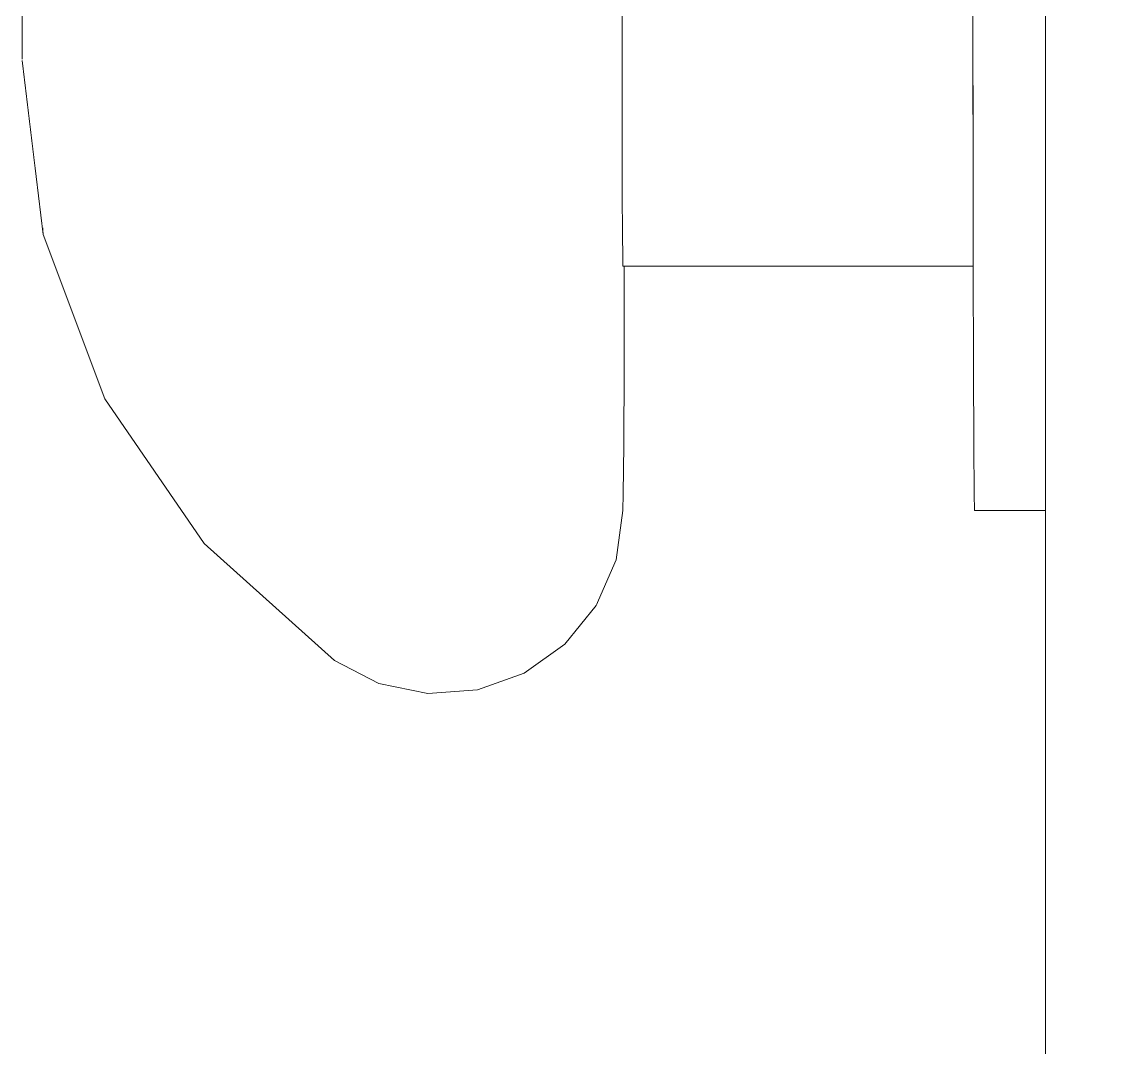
# Model space of a CAD drawing. Header units: metres. Extents: x -0.7 to 10.5, y -2 to 12.8.
# Drawn here: x 7.24817 to 7.27071, y 2.179 to 2.2 of the extents above; entities that cross this region are included whole.
import ezdxf

# ---------------------------------------------------------------- set-up
doc = ezdxf.new("R2010")
doc.units = ezdxf.units.M
doc.header["$MEASUREMENT"] = 0
doc.linetypes.add('Xref_Alzado 1$0$Wipeout_Contour', pattern=[1000, 0, -1000])
doc.layers.add('Xref_Alzado 1$0$Interior - Mobiliario', color=7, linetype='Continuous')
doc.layers.add('Xref_Alzado 1$0$Interior - Mobiliario _Pen_No__81', color=7, linetype='Continuous', lineweight=13, true_color=0x6a6a6a)

# ---------------------------------------------------------------- blocks, each defined once
blk = doc.blocks.new('Xref_Alzado 1$0$Section Element_140')
at = {"color": 254, "linetype": 'Xref_Alzado 1$0$Wipeout_Contour', "lineweight": 0, "ltscale": 43868.623645}
blk.add_wipeout([(-10778.451, -2630), (-10776.291, -2630), (-10776.291, -1170), (-10778.451, -1170)], dxfattribs=at).dxf.layer = 'Xref_Alzado 1$0$Interior - Mobiliario'
at = {"color": 254, "linetype": 'Xref_Alzado 1$0$Wipeout_Contour', "lineweight": 0, "ltscale": 43931.242018}
blk.add_wipeout([(-10799.405, -2000), (-10798.988, -2000), (-10798.987, -1998.874), (-10799.405, -1999.797)], dxfattribs=at).dxf.layer = 'Xref_Alzado 1$0$Interior - Mobiliario'
at = {"color": 254, "linetype": 'Xref_Alzado 1$0$Wipeout_Contour', "lineweight": 0, "ltscale": 43931.427476}
blk.add_wipeout([(-10799.405, -2000.203), (-10798.987, -2001.126), (-10798.988, -2000), (-10799.405, -2000)], dxfattribs=at).dxf.layer = 'Xref_Alzado 1$0$Interior - Mobiliario'
at = {"layer": 'Xref_Alzado 1$0$Interior - Mobiliario _Pen_No__81', "color": 251, "linetype": 'Continuous', "lineweight": 13, "true_color": 0x6a6a6a}
blk.add_line((-10799.405, -1999.797), (-10799.405, -2000), dxfattribs=at)
at = {"color": 254, "linetype": 'Xref_Alzado 1$0$Wipeout_Contour', "lineweight": 0, "ltscale": 43927.559184}
blk.add_wipeout([(-10798.988, -2000), (-10797.734, -2000), (-10797.733, -1998.004), (-10798.987, -1998.874)], dxfattribs=at).dxf.layer = 'Xref_Alzado 1$0$Interior - Mobiliario'
at = {"color": 254, "linetype": 'Xref_Alzado 1$0$Wipeout_Contour', "lineweight": 0, "ltscale": 43931.960837}
blk.add_wipeout([(-10799.405, -2000.392), (-10798.986, -2002.175), (-10798.987, -2001.126), (-10799.405, -2000.203)], dxfattribs=at).dxf.layer = 'Xref_Alzado 1$0$Interior - Mobiliario'
at = {"layer": 'Xref_Alzado 1$0$Interior - Mobiliario _Pen_No__81', "color": 251, "linetype": 'Continuous', "lineweight": 13, "true_color": 0x6a6a6a}
blk.add_line((-10799.405, -2000), (-10799.405, -2000.203), dxfattribs=at)
at = {"color": 254, "linetype": 'Xref_Alzado 1$0$Wipeout_Contour', "lineweight": 0, "ltscale": 43932.403545}
blk.add_wipeout([(-10799.405, -2000.555), (-10798.983, -2003.076), (-10798.986, -2002.175), (-10799.405, -2000.392)], dxfattribs=at).dxf.layer = 'Xref_Alzado 1$0$Interior - Mobiliario'
at = {"layer": 'Xref_Alzado 1$0$Interior - Mobiliario _Pen_No__81', "color": 251, "linetype": 'Continuous', "lineweight": 13, "true_color": 0x6a6a6a}
blk.add_line((-10799.405, -2000.203), (-10799.405, -2000.392), dxfattribs=at)
at = {"color": 254, "linetype": 'Xref_Alzado 1$0$Wipeout_Contour', "lineweight": 0, "ltscale": 43932.756569}
blk.add_wipeout([(-10799.404, -2000.679), (-10798.98, -2003.767), (-10798.983, -2003.076), (-10799.405, -2000.555)], dxfattribs=at).dxf.layer = 'Xref_Alzado 1$0$Interior - Mobiliario'
at = {"layer": 'Xref_Alzado 1$0$Interior - Mobiliario _Pen_No__81', "color": 251, "linetype": 'Continuous', "lineweight": 13, "true_color": 0x6a6a6a}
blk.add_line((-10799.405, -2000.392), (-10799.405, -2000.555), dxfattribs=at)
at = {"color": 254, "linetype": 'Xref_Alzado 1$0$Wipeout_Contour', "lineweight": 0, "ltscale": 43933.00402}
blk.add_wipeout([(-10799.403, -2000.758), (-10798.977, -2004.202), (-10798.98, -2003.767), (-10799.404, -2000.679)], dxfattribs=at).dxf.layer = 'Xref_Alzado 1$0$Interior - Mobiliario'
at = {"color": 254, "linetype": 'Xref_Alzado 1$0$Wipeout_Contour', "lineweight": 0, "ltscale": 43933.132721}
blk.add_wipeout([(-10799.403, -2000.785), (-10798.973, -2004.35), (-10798.977, -2004.202), (-10799.403, -2000.758)], dxfattribs=at).dxf.layer = 'Xref_Alzado 1$0$Interior - Mobiliario'
at = {"layer": 'Xref_Alzado 1$0$Interior - Mobiliario _Pen_No__81', "color": 251, "linetype": 'Continuous', "lineweight": 13, "true_color": 0x6a6a6a}
for p, q in [((-10799.405, -2000.555), (-10799.404, -2000.679)), ((-10799.404, -2000.679), (-10799.403, -2000.758))]:
    blk.add_line(p, q, dxfattribs=at)
at = {"color": 254, "linetype": 'Xref_Alzado 1$0$Wipeout_Contour', "lineweight": 0, "ltscale": 43928.537389}
blk.add_wipeout([(-10798.987, -2001.126), (-10797.733, -2001.996), (-10797.734, -2000), (-10798.988, -2000)], dxfattribs=at).dxf.layer = 'Xref_Alzado 1$0$Interior - Mobiliario'
at = {"color": 254, "linetype": 'Xref_Alzado 1$0$Wipeout_Contour', "lineweight": 0, "ltscale": 43920.799363}
blk.add_wipeout([(-10797.734, -2000), (-10795.717, -2000), (-10795.715, -1997.237), (-10797.733, -1998.004)], dxfattribs=at).dxf.layer = 'Xref_Alzado 1$0$Interior - Mobiliario'
at = {"color": 254, "linetype": 'Xref_Alzado 1$0$Wipeout_Contour', "lineweight": 0, "ltscale": 43929.655734}
blk.add_wipeout([(-10798.986, -2002.175), (-10797.731, -2003.855), (-10797.733, -2001.996), (-10798.987, -2001.126)], dxfattribs=at).dxf.layer = 'Xref_Alzado 1$0$Interior - Mobiliario'
at = {"color": 254, "linetype": 'Xref_Alzado 1$0$Wipeout_Contour', "lineweight": 0, "ltscale": 43930.646274}
blk.add_wipeout([(-10798.983, -2003.076), (-10797.726, -2005.452), (-10797.731, -2003.855), (-10798.986, -2002.175)], dxfattribs=at).dxf.layer = 'Xref_Alzado 1$0$Interior - Mobiliario'
at = {"color": 254, "linetype": 'Xref_Alzado 1$0$Wipeout_Contour', "lineweight": 0, "ltscale": 43922.431694}
blk.add_wipeout([(-10797.733, -2001.996), (-10795.715, -2002.763), (-10795.717, -2000), (-10797.734, -2000)], dxfattribs=at).dxf.layer = 'Xref_Alzado 1$0$Interior - Mobiliario'
at = {"color": 254, "linetype": 'Xref_Alzado 1$0$Wipeout_Contour', "lineweight": 0, "ltscale": 43931.448408}
blk.add_wipeout([(-10798.98, -2003.767), (-10797.721, -2006.678), (-10797.726, -2005.452), (-10798.983, -2003.076)], dxfattribs=at).dxf.layer = 'Xref_Alzado 1$0$Interior - Mobiliario'
at = {"color": 254, "linetype": 'Xref_Alzado 1$0$Wipeout_Contour', "lineweight": 0, "ltscale": 43911.319335}
blk.add_wipeout([(-10795.717, -2000), (-10793.051, -2000), (-10793.049, -1996.617), (-10795.715, -1997.237)], dxfattribs=at).dxf.layer = 'Xref_Alzado 1$0$Interior - Mobiliario'
at = {"color": 254, "linetype": 'Xref_Alzado 1$0$Wipeout_Contour', "lineweight": 0, "ltscale": 43932.01037}
blk.add_wipeout([(-10798.977, -2004.202), (-10797.715, -2007.448), (-10797.721, -2006.678), (-10798.98, -2003.767)], dxfattribs=at).dxf.layer = 'Xref_Alzado 1$0$Interior - Mobiliario'
at = {"color": 254, "linetype": 'Xref_Alzado 1$0$Wipeout_Contour', "lineweight": 0, "ltscale": 43932.295825}
blk.add_wipeout([(-10798.973, -2004.35), (-10797.708, -2007.711), (-10797.715, -2007.448), (-10798.977, -2004.202)], dxfattribs=at).dxf.layer = 'Xref_Alzado 1$0$Interior - Mobiliario'
at = {"layer": 'Xref_Alzado 1$0$Interior - Mobiliario _Pen_No__81', "color": 251, "linetype": 'Continuous', "lineweight": 13, "true_color": 0x6a6a6a}
blk.add_line((-10799.403, -2000.785), (-10798.973, -2004.35), dxfattribs=at)
at = {"color": 254, "linetype": 'Xref_Alzado 1$0$Wipeout_Contour', "lineweight": 0, "ltscale": 43924.110999}
blk.add_wipeout([(-10797.731, -2003.855), (-10795.712, -2005.337), (-10795.715, -2002.763), (-10797.733, -2001.996)], dxfattribs=at).dxf.layer = 'Xref_Alzado 1$0$Interior - Mobiliario'
at = {"color": 254, "linetype": 'Xref_Alzado 1$0$Wipeout_Contour', "lineweight": 0, "ltscale": 43913.491931}
blk.add_wipeout([(-10795.715, -2002.763), (-10793.049, -2003.383), (-10793.051, -2000), (-10795.717, -2000)], dxfattribs=at).dxf.layer = 'Xref_Alzado 1$0$Interior - Mobiliario'
at = {"color": 254, "linetype": 'Xref_Alzado 1$0$Wipeout_Contour', "lineweight": 0, "ltscale": 43925.607964}
blk.add_wipeout([(-10797.726, -2005.452), (-10795.706, -2007.548), (-10795.712, -2005.337), (-10797.731, -2003.855)], dxfattribs=at).dxf.layer = 'Xref_Alzado 1$0$Interior - Mobiliario'
at = {"color": 254, "linetype": 'Xref_Alzado 1$0$Wipeout_Contour', "lineweight": 0, "ltscale": 43904.134497}
blk.add_wipeout([(-10793.051, -2000), (-10792.146, -2000), (-10792.144, -1996.496), (-10793.049, -1996.617)], dxfattribs=at).dxf.layer = 'Xref_Alzado 1$0$Interior - Mobiliario'
at = {"color": 254, "linetype": 'Xref_Alzado 1$0$Wipeout_Contour', "lineweight": 0, "ltscale": 43926.822389}
blk.add_wipeout([(-10797.721, -2006.678), (-10795.698, -2009.245), (-10795.706, -2007.548), (-10797.726, -2005.452)], dxfattribs=at).dxf.layer = 'Xref_Alzado 1$0$Interior - Mobiliario'
at = {"color": 254, "linetype": 'Xref_Alzado 1$0$Wipeout_Contour', "lineweight": 0, "ltscale": 43915.652758}
blk.add_wipeout([(-10795.712, -2005.337), (-10793.045, -2006.536), (-10793.049, -2003.383), (-10795.715, -2002.763)], dxfattribs=at).dxf.layer = 'Xref_Alzado 1$0$Interior - Mobiliario'
at = {"color": 254, "linetype": 'Xref_Alzado 1$0$Wipeout_Contour', "lineweight": 0, "ltscale": 43927.672428}
blk.add_wipeout([(-10797.715, -2007.448), (-10795.69, -2010.311), (-10795.698, -2009.245), (-10797.721, -2006.678)], dxfattribs=at).dxf.layer = 'Xref_Alzado 1$0$Interior - Mobiliario'
at = {"color": 254, "linetype": 'Xref_Alzado 1$0$Wipeout_Contour', "lineweight": 0, "ltscale": 43906.631731}
blk.add_wipeout([(-10793.049, -2003.383), (-10792.144, -2003.504), (-10792.146, -2000), (-10793.051, -2000)], dxfattribs=at).dxf.layer = 'Xref_Alzado 1$0$Interior - Mobiliario'
at = {"color": 254, "linetype": 'Xref_Alzado 1$0$Wipeout_Contour', "lineweight": 0, "ltscale": 43928.101264}
blk.add_wipeout([(-10797.708, -2007.711), (-10795.68, -2010.675), (-10795.69, -2010.311), (-10797.715, -2007.448)], dxfattribs=at).dxf.layer = 'Xref_Alzado 1$0$Interior - Mobiliario'
at = {"layer": 'Xref_Alzado 1$0$Interior - Mobiliario _Pen_No__81', "color": 251, "linetype": 'Continuous', "lineweight": 13, "true_color": 0x6a6a6a}
blk.add_line((-10798.973, -2004.35), (-10797.708, -2007.711), dxfattribs=at)
at = {"color": 254, "linetype": 'Xref_Alzado 1$0$Wipeout_Contour', "lineweight": 0, "ltscale": 43900.356264}
blk.add_wipeout([(-10792.146, -2000), (-10791.148, -2000), (-10791.146, -1996.443), (-10792.144, -1996.496)], dxfattribs=at).dxf.layer = 'Xref_Alzado 1$0$Interior - Mobiliario'
at = {"color": 254, "linetype": 'Xref_Alzado 1$0$Wipeout_Contour', "lineweight": 0, "ltscale": 43917.581522}
blk.add_wipeout([(-10795.706, -2007.548), (-10793.038, -2009.243), (-10793.045, -2006.536), (-10795.712, -2005.337)], dxfattribs=at).dxf.layer = 'Xref_Alzado 1$0$Interior - Mobiliario'
at = {"color": 254, "linetype": 'Xref_Alzado 1$0$Wipeout_Contour', "lineweight": 0, "ltscale": 43909.048024}
blk.add_wipeout([(-10793.045, -2006.536), (-10792.139, -2006.769), (-10792.144, -2003.504), (-10793.049, -2003.383)], dxfattribs=at).dxf.layer = 'Xref_Alzado 1$0$Interior - Mobiliario'
at = {"color": 254, "linetype": 'Xref_Alzado 1$0$Wipeout_Contour', "lineweight": 0, "ltscale": 43919.146757}
blk.add_wipeout([(-10795.698, -2009.245), (-10793.029, -2011.321), (-10793.038, -2009.243), (-10795.706, -2007.548)], dxfattribs=at).dxf.layer = 'Xref_Alzado 1$0$Interior - Mobiliario'
at = {"color": 254, "linetype": 'Xref_Alzado 1$0$Wipeout_Contour', "lineweight": 0, "ltscale": 43902.924045}
blk.add_wipeout([(-10792.144, -2003.504), (-10791.146, -2003.557), (-10791.148, -2000), (-10792.146, -2000)], dxfattribs=at).dxf.layer = 'Xref_Alzado 1$0$Interior - Mobiliario'
at = {"color": 254, "linetype": 'Xref_Alzado 1$0$Wipeout_Contour', "lineweight": 0, "ltscale": 43920.241604}
blk.add_wipeout([(-10795.69, -2010.311), (-10793.018, -2012.626), (-10793.029, -2011.321), (-10795.698, -2009.245)], dxfattribs=at).dxf.layer = 'Xref_Alzado 1$0$Interior - Mobiliario'
at = {"color": 254, "linetype": 'Xref_Alzado 1$0$Wipeout_Contour', "lineweight": 0, "ltscale": 43896.385158}
blk.add_wipeout([(-10791.148, -2000), (-10790.13, -2000), (-10790.129, -1996.462), (-10791.146, -1996.443)], dxfattribs=at).dxf.layer = 'Xref_Alzado 1$0$Interior - Mobiliario'
at = {"color": 254, "linetype": 'Xref_Alzado 1$0$Wipeout_Contour', "lineweight": 0, "ltscale": 43911.205348}
blk.add_wipeout([(-10793.038, -2009.243), (-10792.132, -2009.573), (-10792.139, -2006.769), (-10793.045, -2006.536)], dxfattribs=at).dxf.layer = 'Xref_Alzado 1$0$Interior - Mobiliario'
at = {"color": 254, "linetype": 'Xref_Alzado 1$0$Wipeout_Contour', "lineweight": 0, "ltscale": 43920.792027}
blk.add_wipeout([(-10795.68, -2010.675), (-10793.006, -2013.072), (-10793.018, -2012.626), (-10795.69, -2010.311)], dxfattribs=at).dxf.layer = 'Xref_Alzado 1$0$Interior - Mobiliario'
at = {"layer": 'Xref_Alzado 1$0$Interior - Mobiliario _Pen_No__81', "color": 251, "linetype": 'Continuous', "lineweight": 13, "true_color": 0x6a6a6a}
blk.add_line((-10797.708, -2007.711), (-10795.68, -2010.675), dxfattribs=at)
at = {"color": 254, "linetype": 'Xref_Alzado 1$0$Wipeout_Contour', "lineweight": 0, "ltscale": 43905.401394}
blk.add_wipeout([(-10792.139, -2006.769), (-10791.141, -2006.871), (-10791.146, -2003.557), (-10792.144, -2003.504)], dxfattribs=at).dxf.layer = 'Xref_Alzado 1$0$Interior - Mobiliario'
at = {"color": 254, "linetype": 'Xref_Alzado 1$0$Wipeout_Contour', "lineweight": 0, "ltscale": 43912.955414}
blk.add_wipeout([(-10793.029, -2011.321), (-10792.123, -2011.724), (-10792.132, -2009.573), (-10793.038, -2009.243)], dxfattribs=at).dxf.layer = 'Xref_Alzado 1$0$Interior - Mobiliario'
at = {"color": 254, "linetype": 'Xref_Alzado 1$0$Wipeout_Contour', "lineweight": 0, "ltscale": 43898.969138}
blk.add_wipeout([(-10791.146, -2003.557), (-10790.129, -2003.538), (-10790.13, -2000), (-10791.148, -2000)], dxfattribs=at).dxf.layer = 'Xref_Alzado 1$0$Interior - Mobiliario'
at = {"color": 254, "linetype": 'Xref_Alzado 1$0$Wipeout_Contour', "lineweight": 0, "ltscale": 43907.613268}
blk.add_wipeout([(-10792.132, -2009.573), (-10791.134, -2009.717), (-10791.141, -2006.871), (-10792.139, -2006.769)], dxfattribs=at).dxf.layer = 'Xref_Alzado 1$0$Interior - Mobiliario'
at = {"color": 254, "linetype": 'Xref_Alzado 1$0$Wipeout_Contour', "lineweight": 0, "ltscale": 43914.177587}
blk.add_wipeout([(-10793.018, -2012.626), (-10792.111, -2013.076), (-10792.123, -2011.724), (-10793.029, -2011.321)], dxfattribs=at).dxf.layer = 'Xref_Alzado 1$0$Interior - Mobiliario'
at = {"color": 254, "linetype": 'Xref_Alzado 1$0$Wipeout_Contour', "lineweight": 0, "ltscale": 43892.518128}
blk.add_wipeout([(-10790.13, -2000), (-10789.169, -2000), (-10789.168, -1996.551), (-10790.129, -1996.462)], dxfattribs=at).dxf.layer = 'Xref_Alzado 1$0$Interior - Mobiliario'
at = {"color": 254, "linetype": 'Xref_Alzado 1$0$Wipeout_Contour', "lineweight": 0, "ltscale": 43901.458756}
blk.add_wipeout([(-10791.141, -2006.871), (-10790.124, -2006.835), (-10790.129, -2003.538), (-10791.146, -2003.557)], dxfattribs=at).dxf.layer = 'Xref_Alzado 1$0$Interior - Mobiliario'
at = {"color": 254, "linetype": 'Xref_Alzado 1$0$Wipeout_Contour', "lineweight": 0, "ltscale": 43909.407533}
blk.add_wipeout([(-10792.123, -2011.724), (-10791.124, -2011.901), (-10791.134, -2009.717), (-10792.132, -2009.573)], dxfattribs=at).dxf.layer = 'Xref_Alzado 1$0$Interior - Mobiliario'
at = {"color": 254, "linetype": 'Xref_Alzado 1$0$Wipeout_Contour', "lineweight": 0, "ltscale": 43914.788064}
blk.add_wipeout([(-10793.006, -2013.072), (-10792.099, -2013.538), (-10792.111, -2013.076), (-10793.018, -2012.626)], dxfattribs=at).dxf.layer = 'Xref_Alzado 1$0$Interior - Mobiliario'
at = {"layer": 'Xref_Alzado 1$0$Interior - Mobiliario _Pen_No__81', "color": 251, "linetype": 'Continuous', "lineweight": 13, "true_color": 0x6a6a6a}
blk.add_line((-10795.68, -2010.675), (-10793.006, -2013.072), dxfattribs=at)
at = {"color": 254, "linetype": 'Xref_Alzado 1$0$Wipeout_Contour', "lineweight": 0, "ltscale": 43895.055876}
blk.add_wipeout([(-10790.129, -2003.538), (-10789.168, -2003.449), (-10789.169, -2000), (-10790.13, -2000)], dxfattribs=at).dxf.layer = 'Xref_Alzado 1$0$Interior - Mobiliario'
at = {"color": 254, "linetype": 'Xref_Alzado 1$0$Wipeout_Contour', "lineweight": 0, "ltscale": 43903.681592}
blk.add_wipeout([(-10791.134, -2009.717), (-10790.117, -2009.666), (-10790.124, -2006.835), (-10791.141, -2006.871)], dxfattribs=at).dxf.layer = 'Xref_Alzado 1$0$Interior - Mobiliario'
at = {"color": 254, "linetype": 'Xref_Alzado 1$0$Wipeout_Contour', "lineweight": 0, "ltscale": 43910.660323}
blk.add_wipeout([(-10792.111, -2013.076), (-10791.113, -2013.274), (-10791.124, -2011.901), (-10792.123, -2011.724)], dxfattribs=at).dxf.layer = 'Xref_Alzado 1$0$Interior - Mobiliario'
at = {"color": 254, "linetype": 'Xref_Alzado 1$0$Wipeout_Contour', "lineweight": 0, "ltscale": 43889.035759}
blk.add_wipeout([(-10789.169, -2000), (-10788.335, -2000), (-10788.334, -1996.703), (-10789.168, -1996.551)], dxfattribs=at).dxf.layer = 'Xref_Alzado 1$0$Interior - Mobiliario'
at = {"color": 254, "linetype": 'Xref_Alzado 1$0$Wipeout_Contour', "lineweight": 0, "ltscale": 43897.508069}
blk.add_wipeout([(-10790.124, -2006.835), (-10789.163, -2006.663), (-10789.168, -2003.449), (-10790.129, -2003.538)], dxfattribs=at).dxf.layer = 'Xref_Alzado 1$0$Interior - Mobiliario'
at = {"color": 254, "linetype": 'Xref_Alzado 1$0$Wipeout_Contour', "lineweight": 0, "ltscale": 43905.484733}
blk.add_wipeout([(-10791.124, -2011.901), (-10790.107, -2011.838), (-10790.117, -2009.666), (-10791.134, -2009.717)], dxfattribs=at).dxf.layer = 'Xref_Alzado 1$0$Interior - Mobiliario'
at = {"color": 254, "linetype": 'Xref_Alzado 1$0$Wipeout_Contour', "lineweight": 0, "ltscale": 43911.285138}
blk.add_wipeout([(-10792.099, -2013.538), (-10791.101, -2013.742), (-10791.113, -2013.274), (-10792.111, -2013.076)], dxfattribs=at).dxf.layer = 'Xref_Alzado 1$0$Interior - Mobiliario'
at = {"layer": 'Xref_Alzado 1$0$Interior - Mobiliario _Pen_No__81', "color": 251, "linetype": 'Continuous', "lineweight": 13, "true_color": 0x6a6a6a}
blk.add_line((-10793.006, -2013.072), (-10792.099, -2013.538), dxfattribs=at)
at = {"color": 254, "linetype": 'Xref_Alzado 1$0$Wipeout_Contour', "lineweight": 0, "ltscale": 43891.478743}
blk.add_wipeout([(-10789.168, -2003.449), (-10788.334, -2003.297), (-10788.335, -2000), (-10789.169, -2000)], dxfattribs=at).dxf.layer = 'Xref_Alzado 1$0$Interior - Mobiliario'
at = {"color": 254, "linetype": 'Xref_Alzado 1$0$Wipeout_Contour', "lineweight": 0, "ltscale": 43899.697471}
blk.add_wipeout([(-10790.117, -2009.666), (-10789.156, -2009.423), (-10789.163, -2006.663), (-10790.124, -2006.835)], dxfattribs=at).dxf.layer = 'Xref_Alzado 1$0$Interior - Mobiliario'
at = {"color": 254, "linetype": 'Xref_Alzado 1$0$Wipeout_Contour', "lineweight": 0, "ltscale": 43906.743654}
blk.add_wipeout([(-10791.113, -2013.274), (-10790.096, -2013.204), (-10790.107, -2011.838), (-10791.124, -2011.901)], dxfattribs=at).dxf.layer = 'Xref_Alzado 1$0$Interior - Mobiliario'
at = {"color": 254, "linetype": 'Xref_Alzado 1$0$Wipeout_Contour', "lineweight": 0, "ltscale": 43893.846589}
blk.add_wipeout([(-10789.163, -2006.663), (-10788.33, -2006.368), (-10788.334, -2003.297), (-10789.168, -2003.449)], dxfattribs=at).dxf.layer = 'Xref_Alzado 1$0$Interior - Mobiliario'
at = {"color": 254, "linetype": 'Xref_Alzado 1$0$Wipeout_Contour', "lineweight": 0, "ltscale": 43901.473537}
blk.add_wipeout([(-10790.107, -2011.838), (-10789.147, -2011.541), (-10789.156, -2009.423), (-10790.117, -2009.666)], dxfattribs=at).dxf.layer = 'Xref_Alzado 1$0$Interior - Mobiliario'
at = {"color": 254, "linetype": 'Xref_Alzado 1$0$Wipeout_Contour', "lineweight": 0, "ltscale": 43907.371181}
blk.add_wipeout([(-10791.101, -2013.742), (-10790.084, -2013.67), (-10790.096, -2013.204), (-10791.113, -2013.274)], dxfattribs=at).dxf.layer = 'Xref_Alzado 1$0$Interior - Mobiliario'
at = {"layer": 'Xref_Alzado 1$0$Interior - Mobiliario _Pen_No__81', "color": 251, "linetype": 'Continuous', "lineweight": 13, "true_color": 0x6a6a6a}
blk.add_line((-10792.099, -2013.538), (-10791.101, -2013.742), dxfattribs=at)
at = {"color": 254, "linetype": 'Xref_Alzado 1$0$Wipeout_Contour', "lineweight": 0, "ltscale": 43888.501948}
blk.add_wipeout([(-10788.334, -2003.297), (-10787.689, -2003.092), (-10787.69, -2000), (-10788.335, -2000)], dxfattribs=at).dxf.layer = 'Xref_Alzado 1$0$Interior - Mobiliario'
at = {"color": 254, "linetype": 'Xref_Alzado 1$0$Wipeout_Contour', "lineweight": 0, "ltscale": 43895.960627}
blk.add_wipeout([(-10789.156, -2009.423), (-10788.323, -2009.006), (-10788.33, -2006.368), (-10789.163, -2006.663)], dxfattribs=at).dxf.layer = 'Xref_Alzado 1$0$Interior - Mobiliario'
at = {"color": 254, "linetype": 'Xref_Alzado 1$0$Wipeout_Contour', "lineweight": 0, "ltscale": 43902.713743}
blk.add_wipeout([(-10790.096, -2013.204), (-10789.136, -2012.872), (-10789.147, -2011.541), (-10790.107, -2011.838)], dxfattribs=at).dxf.layer = 'Xref_Alzado 1$0$Interior - Mobiliario'
at = {"color": 254, "linetype": 'Xref_Alzado 1$0$Wipeout_Contour', "lineweight": 0, "ltscale": 43890.744783}
blk.add_wipeout([(-10788.33, -2006.368), (-10787.685, -2005.973), (-10787.689, -2003.092), (-10788.334, -2003.297)], dxfattribs=at).dxf.layer = 'Xref_Alzado 1$0$Interior - Mobiliario'
at = {"color": 254, "linetype": 'Xref_Alzado 1$0$Wipeout_Contour', "lineweight": 0, "ltscale": 43897.675613}
blk.add_wipeout([(-10789.147, -2011.541), (-10788.314, -2011.031), (-10788.323, -2009.006), (-10789.156, -2009.423)], dxfattribs=at).dxf.layer = 'Xref_Alzado 1$0$Interior - Mobiliario'
at = {"color": 254, "linetype": 'Xref_Alzado 1$0$Wipeout_Contour', "lineweight": 0, "ltscale": 43903.332781}
blk.add_wipeout([(-10790.084, -2013.67), (-10789.124, -2013.326), (-10789.136, -2012.872), (-10790.096, -2013.204)], dxfattribs=at).dxf.layer = 'Xref_Alzado 1$0$Interior - Mobiliario'
at = {"layer": 'Xref_Alzado 1$0$Interior - Mobiliario _Pen_No__81', "color": 251, "linetype": 'Continuous', "lineweight": 13, "true_color": 0x6a6a6a}
blk.add_line((-10791.101, -2013.742), (-10790.084, -2013.67), dxfattribs=at)
at = {"color": 254, "linetype": 'Xref_Alzado 1$0$Wipeout_Contour', "lineweight": 0, "ltscale": 43886.345421}
blk.add_wipeout([(-10787.689, -2003.092), (-10787.28, -2002.85), (-10787.282, -2000), (-10787.69, -2000)], dxfattribs=at).dxf.layer = 'Xref_Alzado 1$0$Interior - Mobiliario'
at = {"color": 254, "linetype": 'Xref_Alzado 1$0$Wipeout_Contour', "lineweight": 0, "ltscale": 43892.747111}
blk.add_wipeout([(-10788.323, -2009.006), (-10787.678, -2008.447), (-10787.685, -2005.973), (-10788.33, -2006.368)], dxfattribs=at).dxf.layer = 'Xref_Alzado 1$0$Interior - Mobiliario'
at = {"color": 254, "linetype": 'Xref_Alzado 1$0$Wipeout_Contour', "lineweight": 0, "ltscale": 43898.873442}
blk.add_wipeout([(-10789.136, -2012.872), (-10788.303, -2012.303), (-10788.314, -2011.031), (-10789.147, -2011.541)], dxfattribs=at).dxf.layer = 'Xref_Alzado 1$0$Interior - Mobiliario'
at = {"color": 254, "linetype": 'Xref_Alzado 1$0$Wipeout_Contour', "lineweight": 0, "ltscale": 43883.21973}
blk.add_wipeout([(-10787.282, -2000), (-10787.14, -2000), (-10787.138, -1997.412), (-10787.28, -1997.15)], dxfattribs=at).dxf.layer = 'Xref_Alzado 1$0$Interior - Mobiliario'
at = {"color": 254, "linetype": 'Xref_Alzado 1$0$Wipeout_Contour', "lineweight": 0, "ltscale": 43888.431906}
blk.add_wipeout([(-10787.685, -2005.973), (-10787.277, -2005.505), (-10787.28, -2002.85), (-10787.689, -2003.092)], dxfattribs=at).dxf.layer = 'Xref_Alzado 1$0$Interior - Mobiliario'
at = {"color": 254, "linetype": 'Xref_Alzado 1$0$Wipeout_Contour', "lineweight": 0, "ltscale": 43894.371515}
blk.add_wipeout([(-10788.314, -2011.031), (-10787.67, -2010.345), (-10787.678, -2008.447), (-10788.323, -2009.006)], dxfattribs=at).dxf.layer = 'Xref_Alzado 1$0$Interior - Mobiliario'
at = {"color": 254, "linetype": 'Xref_Alzado 1$0$Wipeout_Contour', "lineweight": 0, "ltscale": 43899.472243}
blk.add_wipeout([(-10789.124, -2013.326), (-10788.292, -2012.737), (-10788.303, -2012.303), (-10789.136, -2012.872)], dxfattribs=at).dxf.layer = 'Xref_Alzado 1$0$Interior - Mobiliario'
at = {"layer": 'Xref_Alzado 1$0$Interior - Mobiliario _Pen_No__81', "color": 251, "linetype": 'Continuous', "lineweight": 13, "true_color": 0x6a6a6a}
blk.add_line((-10790.084, -2013.67), (-10789.124, -2013.326), dxfattribs=at)
at = {"color": 254, "linetype": 'Xref_Alzado 1$0$Wipeout_Contour', "lineweight": 0, "ltscale": 43885.168881}
blk.add_wipeout([(-10787.28, -2002.85), (-10787.138, -2002.588), (-10787.14, -2000), (-10787.282, -2000)], dxfattribs=at).dxf.layer = 'Xref_Alzado 1$0$Interior - Mobiliario'
at = {"color": 254, "linetype": 'Xref_Alzado 1$0$Wipeout_Contour', "lineweight": 0, "ltscale": 43890.294516}
blk.add_wipeout([(-10787.678, -2008.447), (-10787.271, -2007.785), (-10787.277, -2005.505), (-10787.685, -2005.973)], dxfattribs=at).dxf.layer = 'Xref_Alzado 1$0$Interior - Mobiliario'
at = {"color": 254, "linetype": 'Xref_Alzado 1$0$Wipeout_Contour', "lineweight": 0, "ltscale": 43895.506352}
blk.add_wipeout([(-10788.303, -2012.303), (-10787.66, -2011.538), (-10787.67, -2010.345), (-10788.314, -2011.031)], dxfattribs=at).dxf.layer = 'Xref_Alzado 1$0$Interior - Mobiliario'
at = {"color": 254, "linetype": 'Xref_Alzado 1$0$Wipeout_Contour', "lineweight": 0, "ltscale": 43883.296818}
blk.add_wipeout([(-10787.14, -2000), (-10787.123, -2000), (-10787.122, -1998.706), (-10787.138, -1997.412)], dxfattribs=at).dxf.layer = 'Xref_Alzado 1$0$Interior - Mobiliario'
at = {"color": 254, "linetype": 'Xref_Alzado 1$0$Wipeout_Contour', "lineweight": 0, "ltscale": 43887.079917}
blk.add_wipeout([(-10787.277, -2005.505), (-10787.135, -2005), (-10787.138, -2002.588), (-10787.28, -2002.85)], dxfattribs=at).dxf.layer = 'Xref_Alzado 1$0$Interior - Mobiliario'
at = {"color": 254, "linetype": 'Xref_Alzado 1$0$Wipeout_Contour', "lineweight": 0, "ltscale": 43891.805593}
blk.add_wipeout([(-10787.67, -2010.345), (-10787.263, -2009.535), (-10787.271, -2007.785), (-10787.678, -2008.447)], dxfattribs=at).dxf.layer = 'Xref_Alzado 1$0$Interior - Mobiliario'
at = {"color": 254, "linetype": 'Xref_Alzado 1$0$Wipeout_Contour', "lineweight": 0, "ltscale": 43896.074452}
blk.add_wipeout([(-10788.292, -2012.737), (-10787.65, -2011.945), (-10787.66, -2011.538), (-10788.303, -2012.303)], dxfattribs=at).dxf.layer = 'Xref_Alzado 1$0$Interior - Mobiliario'
at = {"layer": 'Xref_Alzado 1$0$Interior - Mobiliario _Pen_No__81', "color": 251, "linetype": 'Continuous', "lineweight": 13, "true_color": 0x6a6a6a}
blk.add_line((-10789.124, -2013.326), (-10788.292, -2012.737), dxfattribs=at)
at = {"color": 254, "linetype": 'Xref_Alzado 1$0$Wipeout_Contour', "lineweight": 0, "ltscale": 43884.53}
blk.add_wipeout([(-10787.138, -2002.588), (-10787.122, -2001.294), (-10787.123, -2000), (-10787.14, -2000)], dxfattribs=at).dxf.layer = 'Xref_Alzado 1$0$Interior - Mobiliario'
at = {"color": 254, "linetype": 'Xref_Alzado 1$0$Wipeout_Contour', "lineweight": 0, "ltscale": 43888.785727}
blk.add_wipeout([(-10787.271, -2007.785), (-10787.13, -2007.071), (-10787.135, -2005), (-10787.277, -2005.505)], dxfattribs=at).dxf.layer = 'Xref_Alzado 1$0$Interior - Mobiliario'
at = {"color": 254, "linetype": 'Xref_Alzado 1$0$Wipeout_Contour', "lineweight": 0, "ltscale": 43892.86151}
blk.add_wipeout([(-10787.66, -2011.538), (-10787.254, -2010.635), (-10787.263, -2009.535), (-10787.67, -2010.345)], dxfattribs=at).dxf.layer = 'Xref_Alzado 1$0$Interior - Mobiliario'
at = {"color": 254, "linetype": 'Xref_Alzado 1$0$Wipeout_Contour', "lineweight": 0, "ltscale": 43869.250882}
blk.add_wipeout([(-10787.122, -1998.706), (-10787.123, -2000), (-10779.94, -2000), (-10779.939, -1998.706)], dxfattribs=at).dxf.layer = 'Xref_Alzado 1$0$Interior - Mobiliario'
at = {"color": 254, "linetype": 'Xref_Alzado 1$0$Wipeout_Contour', "lineweight": 0, "ltscale": 43885.983425}
blk.add_wipeout([(-10787.135, -2005), (-10787.12, -2002.5), (-10787.122, -2001.294), (-10787.138, -2002.588)], dxfattribs=at).dxf.layer = 'Xref_Alzado 1$0$Interior - Mobiliario'
at = {"color": 254, "linetype": 'Xref_Alzado 1$0$Wipeout_Contour', "lineweight": 0, "ltscale": 43890.169594}
blk.add_wipeout([(-10787.263, -2009.535), (-10787.123, -2008.66), (-10787.13, -2007.071), (-10787.271, -2007.785)], dxfattribs=at).dxf.layer = 'Xref_Alzado 1$0$Interior - Mobiliario'
at = {"color": 254, "linetype": 'Xref_Alzado 1$0$Wipeout_Contour', "lineweight": 0, "ltscale": 43893.390781}
blk.add_wipeout([(-10787.65, -2011.945), (-10787.244, -2011.01), (-10787.254, -2010.635), (-10787.66, -2011.538)], dxfattribs=at).dxf.layer = 'Xref_Alzado 1$0$Interior - Mobiliario'
at = {"layer": 'Xref_Alzado 1$0$Interior - Mobiliario _Pen_No__81', "color": 251, "linetype": 'Continuous', "lineweight": 13, "true_color": 0x6a6a6a}
blk.add_line((-10788.292, -2012.737), (-10787.65, -2011.945), dxfattribs=at)
at = {"color": 254, "linetype": 'Xref_Alzado 1$0$Wipeout_Contour', "lineweight": 0, "ltscale": 43870.194837}
blk.add_wipeout([(-10787.123, -2000), (-10787.122, -2001.294), (-10779.939, -2001.294), (-10779.94, -2000)], dxfattribs=at).dxf.layer = 'Xref_Alzado 1$0$Interior - Mobiliario'
at = {"color": 254, "linetype": 'Xref_Alzado 1$0$Wipeout_Contour', "lineweight": 0, "ltscale": 43887.276923}
blk.add_wipeout([(-10787.13, -2007.071), (-10787.118, -2003.536), (-10787.12, -2002.5), (-10787.135, -2005)], dxfattribs=at).dxf.layer = 'Xref_Alzado 1$0$Interior - Mobiliario'
at = {"color": 254, "linetype": 'Xref_Alzado 1$0$Wipeout_Contour', "lineweight": 0, "ltscale": 43891.136847}
blk.add_wipeout([(-10787.254, -2010.635), (-10787.114, -2009.659), (-10787.123, -2008.66), (-10787.263, -2009.535)], dxfattribs=at).dxf.layer = 'Xref_Alzado 1$0$Interior - Mobiliario'
at = {"layer": 'Xref_Alzado 1$0$Interior - Mobiliario _Pen_No__81', "color": 251, "linetype": 'Continuous', "lineweight": 13, "true_color": 0x6a6a6a}
blk.add_line((-10787.122, -1998.706), (-10787.123, -2000), dxfattribs=at)
at = {"color": 254, "linetype": 'Xref_Alzado 1$0$Wipeout_Contour', "lineweight": 0, "ltscale": 43851.727061}
blk.add_wipeout([(-10779.938, -1997.412), (-10779.94, -2000), (-10778.451, -2000), (-10778.451, -1997.412)], dxfattribs=at).dxf.layer = 'Xref_Alzado 1$0$Interior - Mobiliario'
at = {"color": 254, "linetype": 'Xref_Alzado 1$0$Wipeout_Contour', "lineweight": 0, "ltscale": 43871.103986}
blk.add_wipeout([(-10787.122, -2001.294), (-10787.12, -2002.5), (-10779.938, -2002.5), (-10779.939, -2001.294)], dxfattribs=at).dxf.layer = 'Xref_Alzado 1$0$Interior - Mobiliario'
at = {"color": 254, "linetype": 'Xref_Alzado 1$0$Wipeout_Contour', "lineweight": 0, "ltscale": 43888.345471}
blk.add_wipeout([(-10787.123, -2008.66), (-10787.114, -2004.33), (-10787.118, -2003.536), (-10787.13, -2007.071)], dxfattribs=at).dxf.layer = 'Xref_Alzado 1$0$Interior - Mobiliario'
at = {"color": 254, "linetype": 'Xref_Alzado 1$0$Wipeout_Contour', "lineweight": 0, "ltscale": 43891.622292}
blk.add_wipeout([(-10787.244, -2011.01), (-10787.105, -2010), (-10787.114, -2009.659), (-10787.254, -2010.635)], dxfattribs=at).dxf.layer = 'Xref_Alzado 1$0$Interior - Mobiliario'
at = {"layer": 'Xref_Alzado 1$0$Interior - Mobiliario _Pen_No__81', "color": 251, "linetype": 'Continuous', "lineweight": 13, "true_color": 0x6a6a6a}
for p, q in [((-10787.123, -2000), (-10787.122, -2001.294)), ((-10787.65, -2011.945), (-10787.244, -2011.01))]:
    blk.add_line(p, q, dxfattribs=at)
at = {"color": 254, "linetype": 'Xref_Alzado 1$0$Wipeout_Contour', "lineweight": 0, "ltscale": 54836.702924}
blk.add_wipeout([(-10787.12, -2002.5), (-10787.118, -2003.536), (-10779.937, -2003.536), (-10779.938, -2002.588), (-10779.938, -2002.5)], dxfattribs=at).dxf.layer = 'Xref_Alzado 1$0$Interior - Mobiliario'
at = {"color": 254, "linetype": 'Xref_Alzado 1$0$Wipeout_Contour', "lineweight": 0, "ltscale": 43889.141418}
blk.add_wipeout([(-10787.114, -2009.659), (-10787.11, -2004.83), (-10787.114, -2004.33), (-10787.123, -2008.66)], dxfattribs=at).dxf.layer = 'Xref_Alzado 1$0$Interior - Mobiliario'
at = {"layer": 'Xref_Alzado 1$0$Interior - Mobiliario _Pen_No__81', "color": 251, "linetype": 'Continuous', "lineweight": 13, "true_color": 0x6a6a6a}
blk.add_line((-10787.122, -2001.294), (-10787.12, -2002.5), dxfattribs=at)
at = {"color": 254, "linetype": 'Xref_Alzado 1$0$Wipeout_Contour', "lineweight": 0, "ltscale": 43853.615707}
blk.add_wipeout([(-10778.451, -2000), (-10779.94, -2000), (-10779.938, -2002.588), (-10778.451, -2002.588)], dxfattribs=at).dxf.layer = 'Xref_Alzado 1$0$Interior - Mobiliario'
at = {"color": 254, "linetype": 'Xref_Alzado 1$0$Wipeout_Contour', "lineweight": 0, "ltscale": 43872.576353}
blk.add_wipeout([(-10787.118, -2003.536), (-10787.114, -2004.33), (-10779.936, -2004.33), (-10779.937, -2003.536)], dxfattribs=at).dxf.layer = 'Xref_Alzado 1$0$Interior - Mobiliario'
at = {"color": 254, "linetype": 'Xref_Alzado 1$0$Wipeout_Contour', "lineweight": 0, "ltscale": 43889.666731}
blk.add_wipeout([(-10787.105, -2010), (-10787.105, -2005), (-10787.11, -2004.83), (-10787.114, -2009.659)], dxfattribs=at).dxf.layer = 'Xref_Alzado 1$0$Interior - Mobiliario'
at = {"layer": 'Xref_Alzado 1$0$Interior - Mobiliario _Pen_No__81', "color": 251, "linetype": 'Continuous', "lineweight": 13, "true_color": 0x6a6a6a}
for p, q in [((-10779.938, -1997.412), (-10779.94, -2000)), ((-10787.12, -2002.5), (-10787.118, -2003.536))]:
    blk.add_line(p, q, dxfattribs=at)
at = {"color": 254, "linetype": 'Xref_Alzado 1$0$Wipeout_Contour', "lineweight": 0, "ltscale": 43873.040106}
blk.add_wipeout([(-10787.114, -2004.33), (-10787.11, -2004.83), (-10779.935, -2004.83), (-10779.936, -2004.33)], dxfattribs=at).dxf.layer = 'Xref_Alzado 1$0$Interior - Mobiliario'
at = {"color": 254, "linetype": 'Xref_Alzado 1$0$Wipeout_Contour', "lineweight": 0, "ltscale": 32916.91995}
blk.add_wipeout([(-10787.105, -2005), (-10787.105, -2010), (-10787.097, -2009.659)], dxfattribs=at).dxf.layer = 'Xref_Alzado 1$0$Interior - Mobiliario'
at = {"layer": 'Xref_Alzado 1$0$Interior - Mobiliario _Pen_No__81', "color": 251, "linetype": 'Continuous', "lineweight": 13, "true_color": 0x6a6a6a}
for p, q in [((-10787.118, -2003.536), (-10787.114, -2004.33)), ((-10787.244, -2011.01), (-10787.105, -2010))]:
    blk.add_line(p, q, dxfattribs=at)
at = {"color": 254, "linetype": 'Xref_Alzado 1$0$Wipeout_Contour', "lineweight": 0, "ltscale": 32916.961914}
blk.add_wipeout([(-10787.101, -2005), (-10787.097, -2009.659), (-10787.088, -2008.66)], dxfattribs=at).dxf.layer = 'Xref_Alzado 1$0$Interior - Mobiliario'
at = {"layer": 'Xref_Alzado 1$0$Interior - Mobiliario _Pen_No__81', "color": 251, "linetype": 'Continuous', "lineweight": 13, "true_color": 0x6a6a6a}
blk.add_line((-10787.105, -2010), (-10787.097, -2009.659), dxfattribs=at)
at = {"color": 254, "linetype": 'Xref_Alzado 1$0$Wipeout_Contour', "lineweight": 0, "ltscale": 32916.588949}
blk.add_wipeout([(-10787.096, -2005), (-10787.088, -2008.66), (-10787.081, -2007.071)], dxfattribs=at).dxf.layer = 'Xref_Alzado 1$0$Interior - Mobiliario'
at = {"layer": 'Xref_Alzado 1$0$Interior - Mobiliario _Pen_No__81', "color": 251, "linetype": 'Continuous', "lineweight": 13, "true_color": 0x6a6a6a}
blk.add_line((-10787.097, -2009.659), (-10787.088, -2008.66), dxfattribs=at)
at = {"color": 254, "linetype": 'Xref_Alzado 1$0$Wipeout_Contour', "lineweight": 0, "ltscale": 32915.856458}
blk.add_wipeout([(-10787.088, -2005), (-10787.081, -2007.071), (-10787.076, -2005)], dxfattribs=at).dxf.layer = 'Xref_Alzado 1$0$Interior - Mobiliario'
at = {"layer": 'Xref_Alzado 1$0$Interior - Mobiliario _Pen_No__81', "color": 251, "linetype": 'Continuous', "lineweight": 13, "true_color": 0x6a6a6a}
blk.add_line((-10787.088, -2008.66), (-10787.081, -2007.071), dxfattribs=at)
at = {"color": 254, "linetype": 'Xref_Alzado 1$0$Wipeout_Contour', "lineweight": 0, "ltscale": 43873.275761}
blk.add_wipeout([(-10787.11, -2004.83), (-10787.105, -2005), (-10779.935, -2005), (-10779.935, -2004.83)], dxfattribs=at).dxf.layer = 'Xref_Alzado 1$0$Interior - Mobiliario'
at = {"layer": 'Xref_Alzado 1$0$Interior - Mobiliario _Pen_No__81', "color": 251, "linetype": 'Continuous', "lineweight": 13, "true_color": 0x6a6a6a}
for p, q in [((-10787.114, -2004.33), (-10787.11, -2004.83)), ((-10787.11, -2004.83), (-10787.105, -2005)), ((-10787.081, -2007.071), (-10787.076, -2005))]:
    blk.add_line(p, q, dxfattribs=at)
at = {"color": 254, "linetype": 'Xref_Alzado 1$0$Wipeout_Contour', "lineweight": 0, "ltscale": 43855.439162}
blk.add_wipeout([(-10778.451, -2002.588), (-10779.938, -2002.588), (-10779.935, -2005), (-10778.451, -2005)], dxfattribs=at).dxf.layer = 'Xref_Alzado 1$0$Interior - Mobiliario'
at = {"layer": 'Xref_Alzado 1$0$Interior - Mobiliario _Pen_No__81', "color": 251, "linetype": 'Continuous', "lineweight": 13, "true_color": 0x6a6a6a}
blk.add_line((-10779.94, -2000), (-10779.938, -2002.588), dxfattribs=at)
at = {"color": 254, "linetype": 'Xref_Alzado 1$0$Wipeout_Contour', "lineweight": 0, "ltscale": 43857.071276}
blk.add_wipeout([(-10778.451, -2005), (-10779.935, -2005), (-10779.93, -2007.071), (-10778.451, -2007.071)], dxfattribs=at).dxf.layer = 'Xref_Alzado 1$0$Interior - Mobiliario'
at = {"layer": 'Xref_Alzado 1$0$Interior - Mobiliario _Pen_No__81', "color": 251, "linetype": 'Continuous', "lineweight": 13, "true_color": 0x6a6a6a}
for p in [(-10779.938, -2002.588), (-10787.105, -2005)]:
    blk.add_line(p, (-10779.935, -2005), dxfattribs=at)
at = {"color": 254, "linetype": 'Xref_Alzado 1$0$Wipeout_Contour', "lineweight": 0, "ltscale": 43858.399983}
blk.add_wipeout([(-10778.451, -2007.071), (-10779.93, -2007.071), (-10779.923, -2008.66), (-10778.451, -2008.66)], dxfattribs=at).dxf.layer = 'Xref_Alzado 1$0$Interior - Mobiliario'
at = {"layer": 'Xref_Alzado 1$0$Interior - Mobiliario _Pen_No__81', "color": 251, "linetype": 'Continuous', "lineweight": 13, "true_color": 0x6a6a6a}
blk.add_line((-10779.935, -2005), (-10779.93, -2007.071), dxfattribs=at)
at = {"color": 254, "linetype": 'Xref_Alzado 1$0$Wipeout_Contour', "lineweight": 0, "ltscale": 43859.333869}
blk.add_wipeout([(-10778.451, -2008.66), (-10779.923, -2008.66), (-10779.914, -2009.659), (-10778.451, -2009.659)], dxfattribs=at).dxf.layer = 'Xref_Alzado 1$0$Interior - Mobiliario'
at = {"layer": 'Xref_Alzado 1$0$Interior - Mobiliario _Pen_No__81', "color": 251, "linetype": 'Continuous', "lineweight": 13, "true_color": 0x6a6a6a}
blk.add_line((-10779.93, -2007.071), (-10779.923, -2008.66), dxfattribs=at)
at = {"color": 254, "linetype": 'Xref_Alzado 1$0$Wipeout_Contour', "lineweight": 0, "ltscale": 43859.808586}
blk.add_wipeout([(-10778.451, -2009.659), (-10779.914, -2009.659), (-10779.905, -2010), (-10778.451, -2010)], dxfattribs=at).dxf.layer = 'Xref_Alzado 1$0$Interior - Mobiliario'
at = {"layer": 'Xref_Alzado 1$0$Interior - Mobiliario _Pen_No__81', "color": 251, "linetype": 'Continuous', "lineweight": 13, "true_color": 0x6a6a6a}
for p, q in [((-10778.451, -1170), (-10778.451, -2630)), ((-10779.923, -2008.66), (-10779.914, -2009.659)), ((-10779.914, -2009.659), (-10779.905, -2010)), ((-10779.905, -2010), (-10778.451, -2010))]:
    blk.add_line(p, q, dxfattribs=at)
blk = doc.blocks.new('Xref_Alzado 1')
at = {"layer": 'Xref_Alzado 1$0$Interior - Mobiliario', "lineweight": 0, "xscale": 0.001, "yscale": 0.001, "zscale": 0.001}
blk.add_blockref('Xref_Alzado 1$0$Section Element_140', (18.274023, 3.3), dxfattribs=at)

msp = doc.modelspace()

# ---------------------------------------------------------------- block references
msp.add_blockref('Xref_Alzado 1', (-0.226445, 0.9))

doc.saveas('drawing.dxf')
